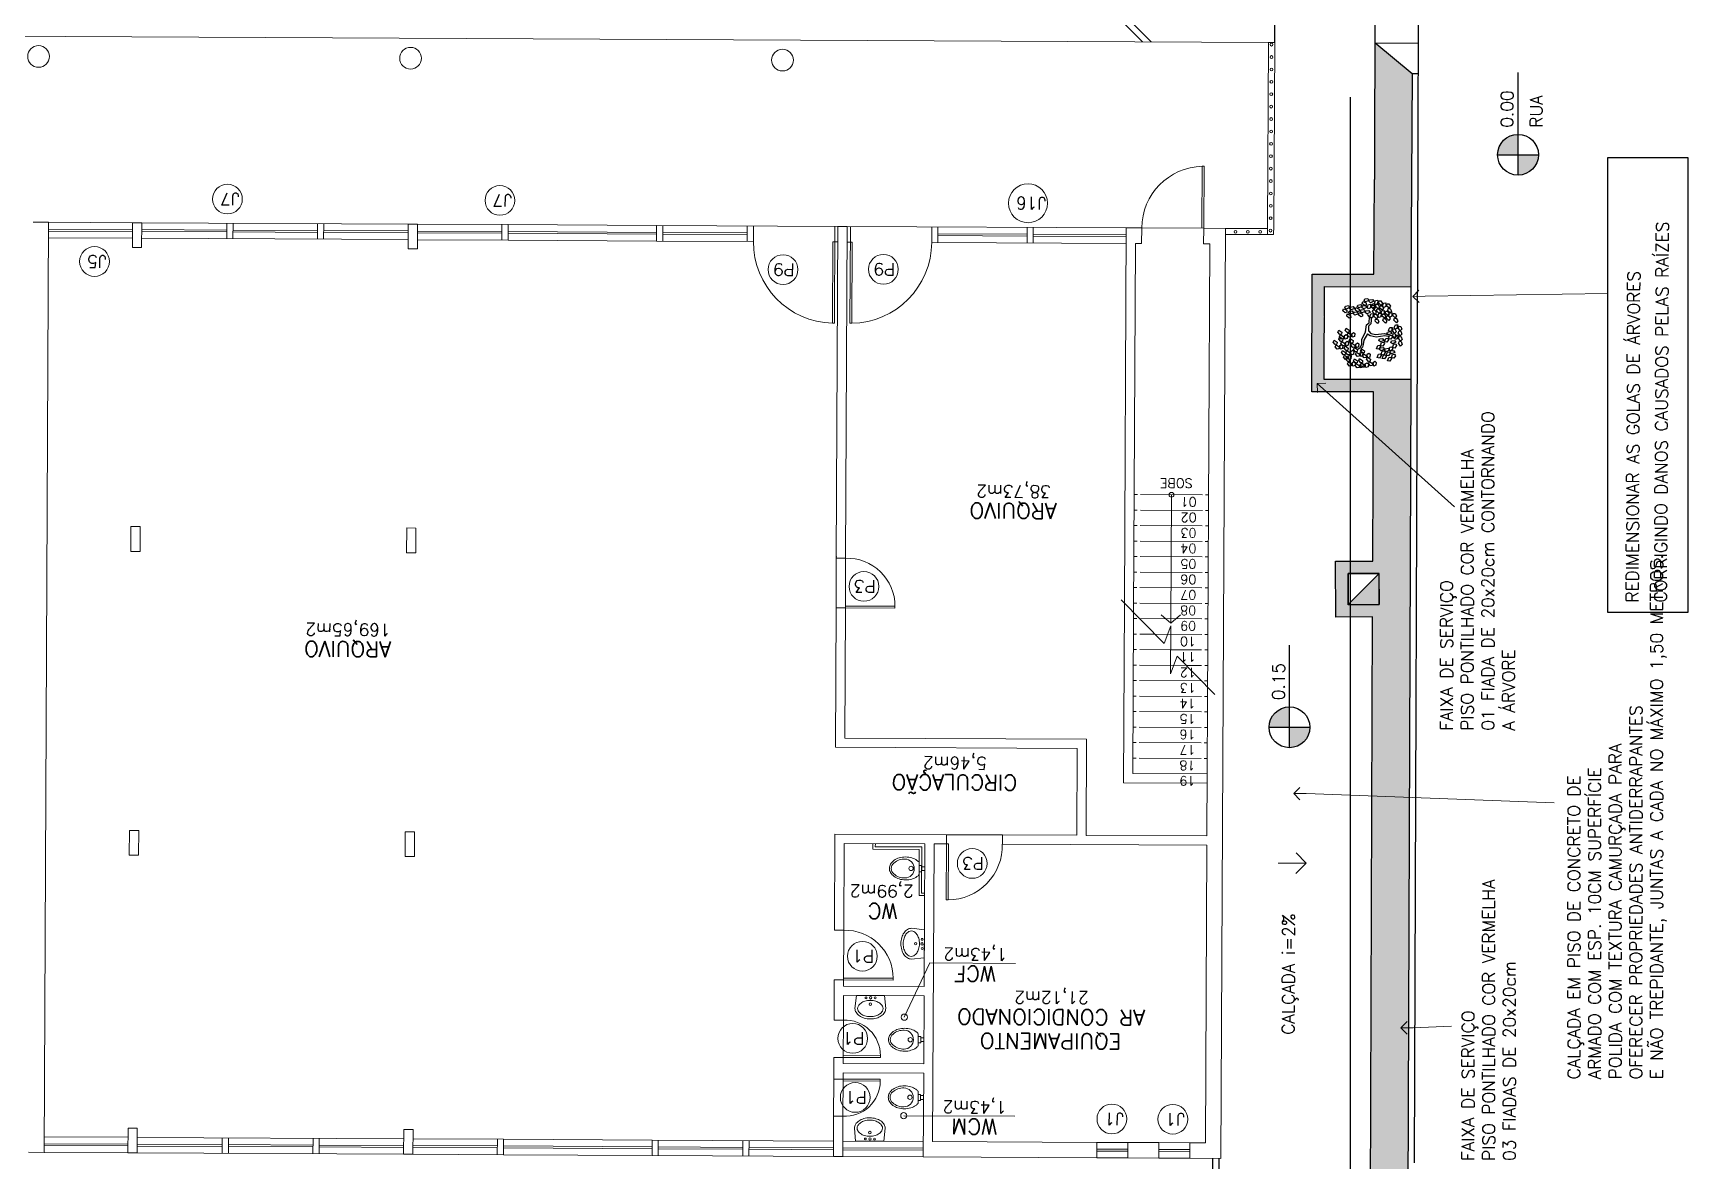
# Model space of a CAD drawing. Extents: x -1057 to 3416, y -340 to 4111.
# Drawn here: x 409.9 to 436.6, y -309.13 to -290.94 of the extents above; entities that cross this region are included whole.
import ezdxf
from ezdxf.enums import TextEntityAlignment as Align

# ---------------------------------------------------------------- set-up
doc = ezdxf.new("R2010")
doc.units = 0
doc.header["$LTSCALE"] = 50
for name, pattern in [('CONTINU', [0]), ('DASHDOT', [1, 0.5, -0.25, 0, -0.25]), ('DGN Style 1', [0.003115, 5.18318e-06, -0.00311]), ('HIDDEN', [9.525, 6.35, -3.175])]:
    doc.linetypes.add(name, pattern=pattern)
doc.layers.add('0.1', color=8, linetype='Continuous', lineweight=13)
doc.layers.add('Margem A3', color=8, linetype='DGN Style 1', lineweight=0)
for name, color, linetype in [('HAC', 1, 'Continuous'), ('medir projeto', 6, 'Continuous'), ('OK', 96, 'Continuous')]:
    doc.layers.add(name, color=color, linetype=linetype)
doc.styles.add('60x100', font='romans.shx', dxfattribs={"height": 0.2})
doc.styles.add('80X50', font='romans.shx')
doc.styles.get("Standard").update_dxf_attribs({"font": 'romans.shx'})
pattern_1 = [(90.064457, (-47.94884, -453.22149), (-0.0549925784, -6.1866e-05), [0.03175, -0.0635]), (210.064457, (-47.94884, -453.22149), (0.027549867, -0.047594037), [0.03175, -0.0635]), (150.064457, (-47.948873, -453.18974), (-0.0274427115, -0.047655903), [0.03175, -0.0635])]

# ---------------------------------------------------------------- blocks, each defined once
blk = doc.blocks.new('P80')
for points in [[(0, 0.86), (0, 0.83), (0.15, 0.83), (0.15, 0.86)], [(0, 0), (0, 0.03), (0.15, 0.03), (0.15, 0)]]:
    blk.add_lwpolyline(points)
blk.add_lwpolyline([(-0.8, 0.06), (0, 0.06), (0, 0.03), (-0.8, 0.03)], close=True)
at = {"color": 8}
blk.add_arc((-0.025, 0.056), 0.775, 88.1408, 179.6698, dxfattribs=at)
blk = doc.blocks.new('P60')
at = {"color": 252}
blk.add_lwpolyline([(-0.6, 0.06), (0, 0.06), (0, 0.03), (-0.6, 0.03)], close=True, dxfattribs=at)
at = {"color": 8}
blk.add_arc((-0.029, 0.06), 0.571, 87.1025, 180, dxfattribs=at)
blk = doc.blocks.new('Vaso')
for points in [[(0.03, -0.05), (0.03, 0), (-0.03, 0), (-0.03, -0.05)], [(0.05, -0.09), (0.05, -0.05), (-0.05, -0.05), (-0.05, -0.09)]]:
    blk.add_lwpolyline(points)
for points in [[(0.183, -0.31, -0.071776), (0.168, -0.413, -0.083144), (0.129, -0.494, -0.106699), (0.065, -0.552, -0.132564), (-0.002, -0.57, -0.132564), (-0.069, -0.552, -0.106699), (-0.133, -0.494, -0.083144), (-0.172, -0.413, -0.071776), (-0.187, -0.31, -0.071776), (-0.172, -0.207, -0.083144), (-0.133, -0.126, -0.060171), (-0.1, -0.09), (0.096, -0.09, -0.060171), (0.129, -0.126, -0.083144), (0.168, -0.207, -0.071776)], [(-0.088, -0.497, 0.2474), (0, -0.541, 0.2474), (0.088, -0.497, 0.197858), (0.152, -0.318, 0.418329), (0, -0.168, 0.418329), (-0.152, -0.318, 0.197858)]]:
    blk.add_lwpolyline(points, format="xyb", close=True)
blk.add_circle((-0.002, -0.22), 0.0352)
blk = doc.blocks.new('Cuba-emp')
blk.add_lwpolyline([(0.21, 0.248), (0, 0.227), (0, -0.227), (0.21, -0.248, 0.137816), (0.271, -0.231, 0.107041), (0.329, -0.176, 0.080751), (0.364, -0.099, 0.068643), (0.378, -0.001, 0.068643), (0.364, 0.098, 0.080751), (0.329, 0.174, 0.107041), (0.271, 0.23, 0.115752), (0.21, 0.248)], format="xyb")
blk.add_lwpolyline([(0.21, 0.205, -0.131827), (0.25, 0.194, -0.106633), (0.297, 0.151, -0.083482), (0.328, 0.087, -0.072232), (0.341, 0, -0.072232), (0.328, -0.087, -0.083482), (0.297, -0.151, -0.106633), (0.25, -0.194, -0.131827), (0.21, -0.205, -0.131827), (0.17, -0.194, -0.106633), (0.123, -0.151, -0.083482), (0.092, -0.087, -0.072232), (0.079, 0, -0.072232), (0.092, 0.087, -0.083482), (0.123, 0.151, -0.106633), (0.17, 0.194, -0.131827)], format="xyb", close=True)
for centre, radius in [((0.037, -0.002), 0.0193), ((0.037, -0.002), 0.0193), ((0.036, 0.071), 0.0155), ((0.14, -0.001), 0.0198), ((0.036, -0.076), 0.0155)]:
    blk.add_circle(centre, radius)
blk = doc.blocks.new('ÁREA')
for p in [(0.00005, 0.00376), (0, 0)]:
    blk.add_attdef('COMPARTIMENTO', text='', height=0.0025).set_placement(p, align=Align.CENTER)
at = {"color": 1}
for p in [(-0.00005, -0.00376), (-0.0001, -0.00752)]:
    blk.add_attdef('ÁREA', text='', height=0.002, dxfattribs=at).set_placement(p, align=Align.CENTER)
blk = doc.blocks.new('L', base_point=(1.368, 0.591))
at = {"color": 3, "lineweight": -2}
for p, q in [((1.275, 0.567), (1.306, 0.592)), ((1.288, 0.517), (1.275, 0.567)), ((1.281, 0.65), (1.312, 0.675)), ((1.294, 0.6), (1.281, 0.65)), ((1.322, 0.591), (1.294, 0.6)), ((1.306, 0.592), (1.336, 0.538)), ((1.312, 0.675), (1.342, 0.621)), ((1.342, 0.621), (1.322, 0.591)), ((1.317, 0.508), (1.288, 0.517)), ((1.336, 0.538), (1.317, 0.508)), ((1.337, 0.489), (1.356, 0.548)), ((1.376, 0.484), (1.337, 0.489)), ((1.356, 0.548), (1.391, 0.554)), ((1.404, 0.527), (1.376, 0.484)), ((1.391, 0.554), (1.404, 0.527))]:
    blk.add_line(p, q, dxfattribs=at)
blk = doc.blocks.new('Árvore-13')
at = {"color": 3}
for p, q in [((-0.795, 0.302), (-0.961, 0.415)), ((-0.795, 0.406), (-0.953, 0.499)), ((-0.357, 0.349), (-0.795, 0.406)), ((-0.366, 0.227), (-0.795, 0.302)), ((-0.129, 0.105), (-0.366, 0.227)), ((-0.068, 0.19), (-0.357, 0.349)), ((-0.068, -0.036), (-0.129, 0.105)), ((0.029, 0.068), (-0.068, 0.19)), ((0.029, 0.068), (0.318, 0.331)), ((0.116, -0.055), (0.283, 0.133)), ((0.283, 0.133), (0.423, 0.284)), ((0.318, 0.331), (0.405, 0.537)), ((0.405, 0.537), (0.484, 0.659)), ((0.423, 0.284), (0.502, 0.509)), ((0.484, 0.659), (0.572, 0.715)), ((0.502, 0.509), (0.633, 0.668)), ((0.572, 0.715), (0.607, 0.819)), ((0.633, 0.668), (0.782, 0.715)), ((-0.296, -0.392), (-0.418, -0.693)), ((-0.199, -0.449), (-0.313, -0.74)), ((-0.313, -0.74), (-0.243, -0.89)), ((-0.147, -0.299), (-0.296, -0.392)), ((-0.05, -0.383), (-0.199, -0.449)), ((-0.068, -0.036), (-0.147, -0.299)), ((0.116, -0.055), (-0.05, -0.383))]:
    blk.add_line(p, q, dxfattribs=at)
at = {"color": 3, "xscale": 3.048, "yscale": 3.048, "zscale": 3.048}
for p, rotation in [((-0.716, 1.448), 295.0165150851705), ((0.169, 1.448), 190.1248425347958), ((0.581, 1.401), 190.1248425347958), ((-1.303, 0.884), 347.8021081598379), ((-0.926, 0.959), 295.0165150851705), ((-0.488, 1.26), 295.0165150851705), ((-0.348, 0.687), 295.0165150851705), ((-0.252, 1.138), 295.0165150851705), ((0.353, 0.95), 190.1248425347958), ((0.677, 0.781), 190.1248425347958), ((0.852, 1.344), 190.1248425347958), ((1.124, 0.565), 190.1248425347958), ((1.211, 1.147), 190.1248425347958), ((1.317, 0.753), 190.1248425347958), ((-1.443, 0.368), 347.8021081598379), ((-1.128, 0.415), 347.8021081598379), ((-0.848, 0.462), 295.0165150851705), ((0.765, 0.274), 190.1248425347958), ((0.8, -0.299), 190.1248425347958), ((1.203, -0.317), 190.1248425347958), ((1.246, 0.039), 190.1248425347958), ((1.579, 0.114), 190.1248425347958), ((-0.103, -0.899), 66.16076666471405), ((0.502, -1.003), 66.16076666471405), ((-0.453, -1.397), 66.16076666471405), ((-0.015, -1.19), 66.16076666471405), ((0.616, -1.322), 66.16076666471405)]:
    blk.add_blockref('L', p, dxfattribs=dict(at, rotation=rotation))
for p in [(-1.391, -0.308), (-1.233, -0.881), (-1.049, -0.533), (-0.848, -0.449), (-0.672, -1.021), (-0.453, -1.04), (-0.445, -0.543), (-0.874, -1.134)]:
    blk.add_blockref('L', p, dxfattribs=at)
blk = doc.blocks.new('_Open90')
at = {"color": 0, "linetype": 'ByBlock', "lineweight": -2}
for p, q in [((0, 0), (-1, 0)), ((-0.5, 0.5), (0, 0)), ((0, 0), (-0.5, -0.5))]:
    blk.add_line(p, q, dxfattribs=at)

msp = doc.modelspace()

# ---------------------------------------------------------------- hatches: boundary and pattern name
at = {"layer": 'HAC'}
h = msp.add_hatch(dxfattribs=at)
h.set_pattern_fill('HEX', color=256, scale=0.01, angle=90.0645, style=0)
h.set_pattern_definition(pattern_1)
h.paths.add_polyline_path([(432.148, -291.593), (431.544, -291.095), (431.529, -294.826), (430.533, -294.824), (430.528, -296.723), (431.523, -296.725), (431.513, -299.452), (430.912, -299.455), (430.916, -300.357), (431.51, -300.354), (431.498, -303.242), (432.099, -303.265), (432.124, -296.529), (432.124, -296.526), (430.729, -296.523), (430.731, -295.566), (430.71, -295.504), (430.731, -295.496), (430.732, -295.024), (432.128, -295.028)])
h.paths.add_polyline_path([(431.613, -299.654), (431.613, -300.154), (431.11, -300.156), (431.111, -300.156), (431.113, -299.654), (431.615, -299.652)], flags=16)
h = msp.add_hatch(dxfattribs=at)
h.set_pattern_fill('HEX', color=256, scale=0.01, angle=90.0645, style=0)
h.set_pattern_definition(pattern_1)
edge = h.paths.add_edge_path()
edge.add_line((432.064, -312.87), (432.068, -311.732))
edge.add_line((432.068, -311.732), (432.07, -311.372))
edge.add_line((432.07, -311.372), (431.746, -311.375))
edge.add_line((431.746, -311.375), (431.745, -311.396))
edge.add_line((431.745, -311.396), (431.73, -311.443))
edge.add_line((431.73, -311.443), (431.704, -311.485))
edge.add_line((431.704, -311.485), (431.666, -311.517))
edge.add_line((431.666, -311.517), (431.623, -311.539))
edge.add_line((431.623, -311.539), (431.575, -311.549))
edge.add_line((431.575, -311.549), (431.527, -311.547))
edge.add_line((431.527, -311.547), (431.48, -311.532))
edge.add_line((431.48, -311.532), (431.438, -311.506))
edge.add_line((431.438, -311.506), (431.406, -311.468))
edge.add_line((431.406, -311.468), (431.383, -311.424))
edge.add_line((431.383, -311.424), (431.374, -311.377))
edge.add_line((431.374, -311.377), (431.376, -311.328))
edge.add_line((431.376, -311.328), (431.391, -311.282))
edge.add_line((431.391, -311.282), (431.417, -311.24))
edge.add_line((431.417, -311.24), (431.455, -311.207))
edge.add_line((431.455, -311.207), (431.499, -311.185))
edge.add_line((431.499, -311.185), (431.546, -311.176))
edge.add_line((431.546, -311.176), (431.594, -311.178))
edge.add_line((431.594, -311.178), (431.641, -311.193))
edge.add_line((431.641, -311.193), (431.683, -311.219))
edge.add_line((431.683, -311.219), (431.716, -311.257))
edge.add_line((431.716, -311.257), (431.738, -311.3))
edge.add_line((431.738, -311.3), (431.742, -311.32))
edge.add_line((431.742, -311.32), (432.07, -311.327))
edge.add_line((432.07, -311.327), (432.074, -310.129))
edge.add_line((432.074, -310.129), (432.099, -303.265))
edge.add_line((432.099, -303.265), (431.498, -303.242))
edge.add_line((431.498, -303.242), (431.474, -310.213))
edge.add_line((431.474, -310.213), (431.074, -310.215))
edge.add_line((431.074, -310.215), (431.068, -311.748))
edge.add_line((431.068, -311.748), (431.468, -311.748))
edge.add_line((431.468, -311.748), (431.464, -312.809))
edge.add_arc((427.363, -311.965), 4.188, 321.4056, 348.3602, ccw=False)
edge.add_arc((427.363, -311.965), 4.188, 310.0055, 321.4056, ccw=False)
edge.add_line((430.055, -315.172), (430.4, -315.666))
edge.add_arc((427.363, -311.965), 4.788, 309.3737, 321.4056)
edge.add_arc((427.363, -311.965), 4.788, 321.4056, 349.1025)
h.paths.add_polyline_path([(431.272, -310.895), (431.272, -310.895), (431.27, -310.414), (431.27, -310.409), (432.002, -310.406), (432.002, -310.774), (432.003, -310.894), (432.002, -310.894)], flags=16)
edge = h.paths.add_edge_path(flags=16)
edge.add_arc((431.695, -310.195), 0.0173, 0, 360)
at = {"layer": 'Margem A3', "linetype": 'CONTINU', "lineweight": -2}
h = msp.add_hatch(color=7, dxfattribs=at)
h.dxf.hatch_style = 1
h.paths.add_polyline_path([(431.113, -300.154), (431.611, -300.154), (431.613, -299.67), (431.613, -299.654)])
at = {"layer": 'medir projeto', "linetype": 'CONTINU', "lineweight": -2}
h = msp.add_hatch(color=7, dxfattribs=at)
h.dxf.hatch_style = 1
h.paths.add_polyline_path([(433.855, -292.571, 0.414214), (433.526, -292.899), (433.855, -292.899)])
h.paths.add_polyline_path([(433.855, -292.899), (433.855, -293.228, 0.414214), (434.184, -292.899)])
h = msp.add_hatch(color=7, dxfattribs=at)
h.dxf.hatch_style = 1
h.paths.add_polyline_path([(430.168, -301.804, 0.414214), (429.84, -302.133), (430.168, -302.133)])
h.paths.add_polyline_path([(430.168, -302.133), (430.168, -302.461, 0.414214), (430.497, -302.133)])

# ---------------------------------------------------------------- linework, layer by layer
at = {"layer": '0.1', "color": 8, "linetype": 'CONTINU', "lineweight": -2}
for p, q in [((429.93, -291.087), (429.947, -287.887)), ((428.929, -309.082), (428.918, -311.21)), ((429.029, -309.083), (429.018, -311.251))]:
    msp.add_line(p, q, dxfattribs=at)
at = {"layer": '0.1', "color": 8}
for p, q in [((427.94, -291.077), (425.494, -288.607)), ((427.798, -291.076), (425.494, -288.749)), ((429.83, -291.086), (400.443, -290.941)), ((429.814, -294.048), (429.83, -291.086)), ((429.93, -291.087), (429.83, -291.086)), ((429.914, -294.049), (429.93, -291.087)), ((411.505, -294.136), (410.152, -294.129)), ((410.153, -293.989), (411.506, -293.996)), ((410.153, -294.099), (411.505, -294.106)), ((411.655, -294.107), (413.027, -294.114)), ((413.027, -294.144), (411.655, -294.137)), ((411.656, -293.997), (415.953, -294.018)), ((413.027, -294.254), (413.028, -294.004)), ((413.127, -294.254), (413.128, -294.004)), ((413.127, -294.114), (414.49, -294.121)), ((414.49, -294.151), (413.127, -294.144)), ((414.489, -294.261), (414.49, -294.011)), ((414.589, -294.261), (414.59, -294.011)), ((414.59, -294.121), (415.952, -294.128)), ((416.102, -294.129), (417.465, -294.135)), ((416.103, -294.019), (417.565, -294.026)), ((417.464, -294.275), (417.465, -294.025)), ((417.564, -294.276), (417.565, -294.026)), ((417.565, -294.026), (419.961, -294.042)), ((417.565, -294.136), (419.96, -294.152)), ((419.96, -294.292), (419.961, -294.042)), ((419.961, -294.042), (422.886, -294.056)), ((420.06, -294.292), (420.061, -294.042)), ((421.422, -294.299), (421.423, -294.049)), ((421.522, -294.299), (421.523, -294.049)), ((427.536, -294.079), (423.036, -294.057)), ((424.397, -294.313), (424.398, -294.063)), ((424.497, -294.314), (424.498, -294.064)), ((425.935, -294.321), (425.936, -294.071)), ((426.034, -294.322), (426.036, -294.072)), ((428.786, -294.085), (427.786, -294.08)), ((429.813, -294.186), (429.814, -294.048)), ((429.913, -294.186), (429.914, -294.049)), ((411.504, -294.246), (410.152, -294.239)), ((415.952, -294.268), (411.654, -294.247)), ((415.952, -294.158), (414.59, -294.151)), ((417.465, -294.165), (416.102, -294.159)), ((417.564, -294.276), (416.102, -294.269)), ((419.96, -294.292), (417.564, -294.276)), ((419.96, -294.182), (417.565, -294.166)), ((419.96, -294.292), (421.522, -294.299)), ((420.06, -294.152), (421.423, -294.159)), ((421.423, -294.189), (420.06, -294.182)), ((423.115, -294.307), (423.035, -294.307)), ((424.397, -294.313), (427.534, -294.329)), ((424.498, -294.174), (425.935, -294.181)), ((425.935, -294.211), (424.498, -294.204)), ((426.035, -294.182), (427.535, -294.189)), ((427.535, -294.219), (426.035, -294.212)), ((427.665, -298.38), (427.715, -298.38)), ((427.765, -298.38), (428.764, -298.385)), ((428.265, -298.383), (428.254, -300.455)), ((428.814, -298.385), (428.864, -298.386)), ((427.663, -298.63), (427.713, -298.63)), ((427.763, -298.63), (428.763, -298.635)), ((428.813, -298.635), (428.863, -298.636)), ((427.662, -298.88), (427.712, -298.88)), ((427.762, -298.88), (428.762, -298.885)), ((428.812, -298.885), (428.862, -298.886)), ((427.661, -299.13), (427.711, -299.13)), ((427.761, -299.13), (428.761, -299.135)), ((428.811, -299.135), (428.861, -299.135)), ((422.859, -299.406), (422.855, -300.206)), ((427.66, -299.38), (427.71, -299.38)), ((427.76, -299.38), (428.76, -299.385)), ((428.81, -299.385), (428.86, -299.385)), ((427.658, -299.63), (427.708, -299.63)), ((427.758, -299.63), (428.758, -299.635)), ((428.808, -299.635), (428.858, -299.635)), ((427.657, -299.88), (427.707, -299.88)), ((427.757, -299.88), (428.757, -299.885)), ((428.807, -299.885), (428.857, -299.885)), ((427.656, -300.13), (427.706, -300.13)), ((427.756, -300.13), (428.756, -300.135)), ((428.806, -300.135), (428.856, -300.135)), ((427.655, -300.38), (427.705, -300.38)), ((427.755, -300.38), (428.755, -300.385)), ((428.254, -300.455), (428.098, -300.319)), ((428.254, -300.455), (428.412, -300.321)), ((428.805, -300.385), (428.855, -300.385)), ((427.653, -300.63), (427.703, -300.63)), ((428.753, -300.635), (428.003, -300.631)), ((428.803, -300.635), (428.853, -300.635)), ((427.652, -300.88), (427.702, -300.88)), ((428.252, -300.883), (428.752, -300.885)), ((428.802, -300.885), (428.852, -300.885)), ((427.651, -301.13), (427.701, -301.13)), ((428.501, -301.134), (428.751, -301.135)), ((428.801, -301.135), (428.851, -301.135)), ((427.65, -301.38), (427.7, -301.38)), ((428.8, -301.385), (428.85, -301.385)), ((427.647, -301.88), (427.697, -301.88)), ((427.648, -301.63), (427.698, -301.63)), ((428.797, -301.885), (428.847, -301.885)), ((428.798, -301.635), (428.848, -301.635)), ((427.646, -302.13), (427.696, -302.13)), ((428.796, -302.135), (428.846, -302.135)), ((427.645, -302.38), (427.695, -302.38)), ((428.795, -302.385), (428.845, -302.385)), ((427.644, -302.63), (427.694, -302.63)), ((428.794, -302.635), (428.844, -302.635)), ((423.448, -304.099), (423.449, -304.009)), ((423.488, -304.059), (423.489, -304.009)), ((425.537, -303.869), (424.637, -303.865)), ((424.196, -304.103), (423.448, -304.099)), ((424.236, -304.063), (423.488, -304.059)), ((424.193, -304.847), (424.196, -304.103)), ((424.233, -304.807), (424.236, -304.063)), ((424.233, -304.807), (424.283, -304.807)), ((424.193, -304.847), (424.283, -304.847)), ((422.98, -305.407), (422.976, -306.207)), ((422.973, -306.857), (422.97, -307.457)), ((422.968, -307.807), (422.965, -308.407)), ((410.08, -308.739), (411.433, -308.746)), ((411.583, -308.747), (415.88, -308.768)), ((412.954, -309.003), (412.955, -308.753)), ((413.054, -309.004), (413.055, -308.754)), ((414.417, -309.011), (414.418, -308.761)), ((414.517, -309.011), (414.518, -308.761)), ((416.03, -308.768), (417.493, -308.776)), ((417.391, -309.025), (417.393, -308.775)), ((417.491, -309.026), (417.493, -308.776)), ((417.493, -308.776), (419.888, -308.791)), ((419.887, -309.041), (419.888, -308.791)), ((419.888, -308.791), (422.813, -308.806)), ((419.987, -309.042), (419.988, -308.792)), ((421.349, -309.049), (421.351, -308.799)), ((421.449, -309.049), (421.451, -308.799)), ((422.963, -308.807), (424.263, -308.813)), ((411.432, -308.996), (410.079, -308.989)), ((410.08, -308.849), (411.432, -308.856)), ((411.432, -308.886), (410.08, -308.879)), ((411.582, -308.857), (412.955, -308.863)), ((412.955, -308.893), (411.582, -308.887)), ((415.879, -309.018), (411.582, -308.997)), ((413.055, -308.864), (414.417, -308.871)), ((414.417, -308.901), (413.055, -308.894)), ((414.517, -308.871), (415.88, -308.878)), ((415.88, -308.908), (414.517, -308.901)), ((417.491, -309.026), (416.029, -309.018)), ((416.03, -308.878), (417.392, -308.885)), ((417.392, -308.915), (416.03, -308.908)), ((419.887, -309.041), (417.491, -309.026)), ((417.492, -308.886), (419.888, -308.901)), ((419.887, -308.931), (417.492, -308.916)), ((419.887, -309.041), (422.812, -309.056)), ((421.35, -308.939), (419.987, -308.932)), ((419.988, -308.902), (421.35, -308.909)), ((421.45, -308.909), (422.812, -308.916)), ((422.812, -308.946), (421.45, -308.939)), ((422.962, -308.917), (424.262, -308.923)), ((424.262, -308.953), (422.962, -308.947)), ((424.262, -309.063), (422.962, -309.057)), ((427.062, -308.937), (427.562, -308.939)), ((427.562, -308.969), (427.062, -308.967)), ((427.562, -309.079), (427.062, -309.077)), ((427.063, -308.827), (427.563, -308.829)), ((428.062, -308.942), (428.562, -308.944)), ((428.562, -308.974), (428.062, -308.972)), ((428.562, -309.084), (428.062, -309.082)), ((428.063, -308.832), (428.563, -308.834))]:
    msp.add_line(p, q, dxfattribs=at)
at = {"layer": '0.1', "color": 1, "linetype": 'CONTINU', "lineweight": -2}
msp.add_line((431.147, -291.969), (431.147, -322.146), dxfattribs=at)
at = {"layer": '0.1', "color": 7}
for p, q in [((410.153, -293.989), (409.903, -293.988)), ((410.079, -308.989), (410.153, -293.989)), ((422.859, -299.406), (422.886, -294.056)), ((423.036, -294.057), (422.886, -294.056)), ((423.009, -299.407), (423.036, -294.057)), ((427.506, -300.129), (427.536, -294.079)), ((427.786, -294.08), (427.536, -294.079)), ((427.784, -294.33), (427.786, -294.08)), ((428.784, -294.335), (428.786, -294.085)), ((429.136, -294.087), (428.786, -294.085)), ((429.062, -309.087), (429.136, -294.087)), ((427.655, -300.28), (427.684, -294.33)), ((427.784, -294.33), (427.684, -294.33)), ((428.884, -294.336), (428.784, -294.335)), ((428.837, -303.885), (428.884, -294.336)), ((422.859, -299.406), (423.009, -299.407)), ((422.844, -302.456), (422.855, -300.206)), ((423.005, -300.207), (422.855, -300.206)), ((422.995, -302.307), (423.005, -300.207)), ((422.995, -302.307), (426.895, -302.326)), ((426.895, -302.326), (426.887, -303.876)), ((422.844, -302.456), (426.744, -302.475)), ((426.744, -302.475), (426.737, -303.875)), ((422.83, -305.406), (422.837, -303.856)), ((422.837, -303.856), (424.637, -303.865)), ((422.98, -305.407), (422.987, -304.007)), ((422.987, -304.007), (424.287, -304.013)), ((424.275, -306.313), (424.287, -304.013)), ((424.413, -308.814), (424.437, -304.014)), ((424.437, -304.014), (424.637, -304.015)), ((424.637, -304.015), (424.637, -303.865)), ((425.537, -303.869), (425.537, -304.019)), ((425.537, -303.869), (426.737, -303.875)), ((425.537, -304.019), (428.837, -304.035)), ((426.887, -303.876), (428.837, -303.885)), ((428.813, -308.835), (428.837, -304.035)), ((430.438, -304.325), (430.274, -304.156)), ((429.987, -304.323), (430.438, -304.325)), ((430.438, -304.325), (430.272, -304.492)), ((422.83, -305.406), (422.98, -305.407)), ((422.823, -306.856), (422.826, -306.206)), ((422.976, -306.207), (422.826, -306.206)), ((422.975, -306.307), (422.976, -306.207)), ((422.975, -306.307), (424.275, -306.313)), ((422.973, -306.857), (422.975, -306.457)), ((422.975, -306.457), (424.275, -306.463)), ((424.269, -307.563), (424.275, -306.463)), ((422.823, -306.856), (422.973, -306.857)), ((422.818, -307.806), (422.82, -307.456)), ((422.97, -307.457), (422.82, -307.456)), ((422.969, -307.557), (422.97, -307.457)), ((422.968, -307.707), (424.268, -307.713)), ((422.968, -307.807), (422.968, -307.707)), ((422.969, -307.557), (424.269, -307.563)), ((424.262, -309.063), (424.268, -307.713)), ((422.968, -307.807), (422.818, -307.806)), ((422.812, -309.056), (422.815, -308.406)), ((422.815, -308.406), (422.965, -308.407)), ((422.962, -309.057), (422.965, -308.407)), ((424.413, -308.814), (427.063, -308.827)), ((409.829, -308.988), (410.079, -308.989)), ((422.812, -309.056), (422.962, -309.057)), ((424.262, -309.063), (427.062, -309.077)), ((427.063, -308.827), (427.062, -309.077)), ((427.562, -309.079), (427.563, -308.829)), ((427.562, -309.079), (428.062, -309.082)), ((427.563, -308.829), (428.063, -308.832)), ((428.063, -308.832), (428.062, -309.082)), ((428.562, -309.084), (428.563, -308.834)), ((428.562, -309.084), (429.062, -309.087)), ((428.563, -308.834), (428.813, -308.835))]:
    msp.add_line(p, q, dxfattribs=at)
at = {"layer": '0.1', "color": 8, "linetype": 'CONTINU'}
for p, q in [((429.136, -294.087), (429.814, -294.086)), ((429.135, -294.187), (429.913, -294.186)), ((424.367, -305.933), (423.955, -306.808)), ((425.751, -305.94), (424.367, -305.933)), ((425.739, -308.406), (423.947, -308.397))]:
    msp.add_line(p, q, dxfattribs=at)
at = {"layer": '0.1', "color": 8, "linetype": 'HIDDEN', "ltscale": 0.02}
for p, q in [((423.006, -300.177), (423.009, -299.407)), ((422.818, -307.806), (422.815, -308.406))]:
    msp.add_line(p, q, dxfattribs=at)
at = {"layer": '0.1', "color": 8, "linetype": 'DASHDOT', "ltscale": 0.2}
for p, q in [((427.492, -303.029), (427.506, -300.129)), ((427.642, -302.88), (427.655, -300.28)), ((427.753, -300.63), (428.003, -300.631)), ((428.252, -300.883), (427.752, -300.88)), ((427.751, -301.13), (428.501, -301.134)), ((427.75, -301.38), (428.75, -301.385)), ((427.747, -301.88), (428.747, -301.885)), ((427.748, -301.63), (428.748, -301.635)), ((427.746, -302.13), (428.746, -302.135)), ((427.745, -302.38), (428.745, -302.385)), ((427.744, -302.63), (428.744, -302.635)), ((427.642, -302.88), (428.842, -302.885)), ((427.492, -303.029), (428.842, -303.035))]:
    msp.add_line(p, q, dxfattribs=at)
at = {"layer": '0.1', "color": 8}
for points in [[(428.756, -294.085), (428.761, -293.085), (428.791, -293.085), (428.786, -294.085)], [(422.885, -294.306), (422.805, -294.306), (422.798, -295.616), (422.828, -295.616), (422.836, -294.056)], [(423.115, -294.307), (423.108, -295.617), (423.078, -295.617), (423.086, -294.057)], [(428.965, -301.602), (428.355, -300.986), (428.25, -301.269), (428.254, -300.496), (428.149, -300.779), (427.456, -300.079)]]:
    msp.add_lwpolyline(points, dxfattribs=at)
at = {"layer": '0.1', "color": 7}
for points in [[(411.654, -294.397), (411.504, -294.396), (411.506, -293.996), (411.656, -293.997)], [(416.101, -294.419), (415.951, -294.418), (415.953, -294.018), (416.103, -294.019)], [(411.629, -299.297), (411.479, -299.296), (411.481, -298.896), (411.631, -298.897)], [(416.077, -299.319), (415.927, -299.318), (415.929, -298.918), (416.079, -298.919)], [(411.605, -304.197), (411.455, -304.196), (411.457, -303.796), (411.607, -303.797)], [(416.053, -304.219), (415.903, -304.218), (415.905, -303.818), (416.055, -303.819)], [(411.582, -308.997), (411.432, -308.996), (411.434, -308.596), (411.584, -308.597)], [(416.029, -309.018), (415.879, -309.018), (415.881, -308.618), (416.031, -308.619)]]:
    msp.add_lwpolyline(points, close=True, dxfattribs=at)
for points in [[(432.358, -295.181), (435.302, -295.139)], [(430.764, -296.724), (432.83, -298.579)], [(430.436, -303.203), (434.44, -303.351)], [(432.165, -306.98), (432.782, -306.955)]]:
    msp.add_lwpolyline(points, dxfattribs=at)
at = {"layer": '0.1', "color": 8}
msp.add_lwpolyline([(424.662, -304.915), (424.667, -304.015), (424.637, -304.015), (424.632, -304.915)], close=True, dxfattribs=at)
at = {"layer": '0.1', "color": 7}
for centre in [(409.991, -291.314), (415.991, -291.343), (421.991, -291.373)]:
    msp.add_circle(centre, 0.175, dxfattribs=at)
at = {"layer": '0.1', "color": 8}
for centre, radius in [((429.88, -291.123), 0.0225), ((429.879, -291.323), 0.0225), ((429.876, -291.723), 0.0225), ((429.877, -291.523), 0.0225), ((429.875, -291.923), 0.0225), ((429.874, -292.123), 0.0225), ((429.872, -292.523), 0.0225), ((429.873, -292.323), 0.0225), ((429.871, -292.723), 0.0225), ((429.87, -292.923), 0.0225), ((429.868, -293.323), 0.0225), ((429.869, -293.123), 0.0225), ((413.038, -293.614), 0.24), ((417.433, -293.635), 0.24), ((425.951, -293.681), 0.314), ((429.867, -293.523), 0.0225), ((429.866, -293.723), 0.0225), ((429.297, -294.141), 0.0225), ((429.497, -294.142), 0.0225), ((429.697, -294.143), 0.0225), ((429.864, -294.123), 0.0225), ((429.865, -293.923), 0.0225), ((410.894, -294.621), 0.24), ((421.999, -294.752), 0.24), ((423.618, -294.747), 0.24), ((428.265, -298.383), 0.0387), ((423.305, -299.861), 0.24), ((425.051, -304.329), 0.24), ((423.279, -305.826), 0.24), ((423.124, -307.15), 0.24), ((423.164, -308.103), 0.24), ((427.304, -308.45), 0.24), ((428.287, -308.455), 0.24)]:
    msp.add_circle(centre, radius, dxfattribs=at)
at = {"layer": '0.1', "color": 8, "linetype": 'CONTINU'}
for centre in [(423.955, -306.808), (423.947, -308.397)]:
    msp.add_circle(centre, 0.0498, dxfattribs=at)
at = {"layer": '0.1', "color": 8}
for centre, radius, start, end in [((428.786, -294.085), 1, 91.4366, 179.7175), ((422.831, -294.307), 1.309, 179.6448, 268.5746), ((423.088, -294.309), 1.309, 270.8603, 359.7901), ((424.662, -304.04), 0.875, 270.0098, 1.5767)]:
    msp.add_arc(centre, radius, start, end, dxfattribs=at)
at = {"layer": 'Margem A3', "color": 7, "linetype": 'CONTINU', "lineweight": -2}
for p, q in [((432.256, -286.094), (432.241, -292.903)), ((431.544, -291.095), (432.245, -291.098)), ((432.15, -291.593), (431.547, -291.095)), ((432.15, -291.593), (432.128, -295.028)), ((432.244, -291.593), (432.15, -291.593)), ((432.241, -292.903), (432.178, -309.158)), ((432.124, -296.527), (432.064, -312.87)), ((431.113, -299.654), (431.111, -300.154)), ((431.613, -299.654), (431.113, -300.154))]:
    msp.add_line(p, q, dxfattribs=at)
for points in [[(431.523, -296.725), (430.528, -296.723), (430.533, -294.824), (431.529, -294.826), (431.539, -293.3)], [(430.729, -296.523), (430.732, -295.024), (432.128, -295.028), (432.124, -296.526), (430.729, -296.523)]]:
    msp.add_lwpolyline(points, dxfattribs=at)
msp.add_lwpolyline([(431.613, -300.154), (431.613, -299.654), (431.113, -299.654), (431.113, -300.154)], close=True, dxfattribs=at)
at = {"layer": 'medir projeto', "color": 7, "linetype": 'CONTINU', "lineweight": -2}
for p, q in [((431.556, -286.09), (431.539, -293.3)), ((433.855, -292.571), (433.855, -291.574)), ((433.855, -293.228), (433.855, -292.571)), ((433.526, -292.899), (434.184, -292.899)), ((431.524, -296.525), (431.524, -296.524)), ((431.513, -299.452), (431.523, -296.725)), ((431.474, -310.213), (431.51, -300.354)), ((430.168, -301.804), (430.168, -300.807)), ((430.168, -302.461), (430.168, -301.804)), ((429.84, -302.133), (430.497, -302.133))]:
    msp.add_line(p, q, dxfattribs=at)
for points in [[(435.302, -300.283), (435.302, -292.941), (436.595, -292.941), (436.595, -300.283)], [(431.113, -299.654), (431.61, -299.652), (431.613, -300.154), (431.115, -300.156)]]:
    msp.add_lwpolyline(points, close=True, dxfattribs=at)
msp.add_lwpolyline([(431.51, -300.354), (430.916, -300.357), (430.912, -299.455), (431.513, -299.452)], dxfattribs=at)
for centre in [(433.855, -292.899), (430.168, -302.133)]:
    msp.add_circle(centre, 0.329, dxfattribs=at)

# ---------------------------------------------------------------- block references
at = {"layer": '0.1', "color": 7, "xscale": 0.2, "yscale": 0.2, "zscale": 0.2}
for p, rotation in [((432.158, -295.185), 181.1897196354689), ((430.615, -296.59), 138.0764088851802), ((430.236, -303.203), 180.0407303917823), ((431.965, -306.98), 179.9370172243317)]:
    msp.add_blockref('_Open90', p, dxfattribs=dict(at, rotation=rotation))
at = {"layer": '0.1', "color": 8}
ref = msp.add_blockref('ÁREA', (425.712, -298.517), dxfattribs=dict(at, xscale=133.3333333333334, yscale=133.3333333333334, zscale=133.3333333333334, rotation=179.7174815060635))
ref.add_attrib('COMPARTIMENTO', 'ARQUIVO', dxfattribs={"layer": '0', "color": 3, "height": 0.25, "rotation": 179.7175}).set_placement((425.712, -298.517), align=Align.CENTER)
ref.add_attrib('ÁREA', '38,73m2', dxfattribs={"layer": '0', "color": 1, "height": 0.2, "rotation": 179.7175}).set_placement((425.72, -298.229), align=Align.CENTER)
at = {"layer": '0.1', "color": 8, "xscale": -1}
for name, p, rotation in [('P80', (423.005, -300.237), 359.7174815060636), ('P80', (422.976, -306.237), 359.7174815060636), ('Cuba-emp', (424.279, -305.624), 359.7174815060636), ('Cuba-emp', (423.409, -306.459), 89.7174815060634), ('P60', (422.97, -307.487), 359.7174815060636), ('Vaso', (424.271, -307.172), 269.7174815060636)]:
    msp.add_blockref(name, p, dxfattribs=dict(at, rotation=rotation))
at = {"layer": '0.1', "color": 8}
ref = msp.add_blockref('ÁREA', (414.976, -300.747), dxfattribs=dict(at, xscale=133.3333333333334, yscale=133.3333333333334, zscale=133.3333333333334, rotation=179.7174815060635))
ref.add_attrib('COMPARTIMENTO', 'ARQUIVO', dxfattribs={"layer": '0', "color": 3, "height": 0.25, "rotation": 179.7175}).set_placement((414.976, -300.747), align=Align.CENTER)
ref.add_attrib('ÁREA', '169,65m2', dxfattribs={"layer": '0', "color": 1, "height": 0.2, "rotation": 179.7175}).set_placement((414.984, -300.459), align=Align.CENTER)
ref = msp.add_blockref('ÁREA', (424.765, -302.897), dxfattribs=dict(at, xscale=133.3333333333334, yscale=133.3333333333334, zscale=133.3333333333334, rotation=179.7174815060635))
ref.add_attrib('COMPARTIMENTO', 'CIRCULAÇÃO', dxfattribs={"layer": '0', "color": 3, "height": 0.25, "rotation": 179.7175}).set_placement((424.765, -302.897), align=Align.CENTER)
ref.add_attrib('ÁREA', '5,46m2', dxfattribs={"layer": '0', "color": 1, "height": 0.2, "rotation": 179.7175}).set_placement((424.773, -302.609), align=Align.CENTER)
for name, p, rotation in [('Vaso', (424.285, -304.413), 269.7174815060636), ('P60', (422.968, -307.777), 179.7174815060635), ('Vaso', (424.267, -308.104), 269.7174815060636), ('Cuba-emp', (423.398, -308.809), 89.71748150606336)]:
    msp.add_blockref(name, p, dxfattribs=dict(at, rotation=rotation))
ref = msp.add_blockref('ÁREA', (423.586, -304.965), dxfattribs=dict(at, xscale=133.3333333333334, yscale=133.3333333333334, zscale=133.3333333333334, rotation=179.7174815060635))
ref.add_attrib('ÁREA', '2,99m2', dxfattribs={"layer": '0', "color": 1, "height": 0.2, "rotation": 179.7175}).set_placement((423.594, -304.677), align=Align.CENTER)
ref.add_attrib('COMPARTIMENTO', 'WC', dxfattribs={"layer": '0', "color": 3, "height": 0.25, "rotation": 179.7175}).set_placement((423.604, -304.972), align=Align.CENTER)
ref = msp.add_blockref('ÁREA', (425.096, -305.983), dxfattribs=dict(at, xscale=133.3333333333334, yscale=133.3333333333334, zscale=133.3333333333334, rotation=179.7174815060635))
ref.add_attrib('COMPARTIMENTO', 'WCF', dxfattribs={"layer": '0', "color": 3, "height": 0.25, "rotation": 179.7175}).set_placement((425.096, -305.983), align=Align.CENTER)
ref.add_attrib('ÁREA', '1,43m2', dxfattribs={"layer": '0', "color": 1, "height": 0.2, "rotation": 179.7175}).set_placement((425.104, -305.695), align=Align.CENTER)
ref = msp.add_blockref('ÁREA', (426.323, -306.682), dxfattribs=dict(at, xscale=133.3333333333334, yscale=133.3333333333334, zscale=133.3333333333334, rotation=179.7174815060635))
ref.add_attrib('COMPARTIMENTO', 'AR CONDICIONADO', dxfattribs={"layer": '0', "color": 3, "height": 0.25, "rotation": 179.7175}).set_placement((426.323, -306.682), align=Align.CENTER)
ref.add_attrib('ÁREA', '21,12m2', dxfattribs={"layer": '0', "color": 1, "height": 0.2, "rotation": 179.7175}).set_placement((426.332, -306.394), align=Align.CENTER)
ref.add_attrib('COMPARTIMENTO', 'EQUIPAMENTO', dxfattribs={"layer": '0', "color": 3, "height": 0.25, "rotation": 179.7175}).set_placement((426.315, -307.07), align=Align.CENTER)
ref = msp.add_blockref('ÁREA', (425.084, -308.449), dxfattribs=dict(at, xscale=133.3333333333334, yscale=133.3333333333334, zscale=133.3333333333334, rotation=179.7174815060635))
ref.add_attrib('COMPARTIMENTO', 'WCM', dxfattribs={"layer": '0', "color": 3, "height": 0.25, "rotation": 179.7175}).set_placement((425.084, -308.449), align=Align.CENTER)
ref.add_attrib('ÁREA', '1,43m2', dxfattribs={"layer": '0', "color": 1, "height": 0.2, "rotation": 179.7175}).set_placement((425.092, -308.161), align=Align.CENTER)
at = {"layer": 'OK', "color": 3, "linetype": 'HIDDEN', "xscale": 0.3107660917594164, "yscale": 0.3107660917594164, "zscale": 0.3107660917594164, "rotation": 196.6362105508732}
msp.add_blockref('Árvore-13', (431.432, -295.762), dxfattribs=at)

# ---------------------------------------------------------------- texts
at = {"layer": '0.1', "color": 7, "style": '80X50'}
for s, height, rotation, p in [('0.00', 0.2, 89.7175, (433.777, -292.462)), ('RUA', 0.2, 89.7175, (434.249, -292.462)), ('CORRIGINDO DANOS CAUSADOS PELAS RAÍZES', 0.2, 89.7175, (436.254, -300.121)), ('REDIMENSIONAR AS GOLAS DE ÁRVORES', 0.2, 89.7175, (435.797, -300.121)), ('SOBE', 0.15, 179.7175, (428.606, -298.122)), ('02', 0.15, 179.7175, (428.671, -298.674)), ('01', 0.15, 179.7175, (428.672, -298.424)), ('03', 0.15, 179.7175, (428.669, -298.924)), ('04', 0.15, 179.7175, (428.668, -299.174)), ('05', 0.15, 179.7175, (428.667, -299.424)), ('06', 0.15, 179.7175, (428.666, -299.674)), ('07', 0.15, 179.7175, (428.665, -299.924)), ('08', 0.15, 179.7175, (428.663, -300.174)), ('09', 0.15, 179.7175, (428.662, -300.424)), ('10', 0.15, 179.7175, (428.661, -300.674)), ('11', 0.15, 179.7175, (428.66, -300.924)), ('12', 0.15, 179.7175, (428.658, -301.174)), ('0.15', 0.2, 89.7175, (430.091, -301.696)), ('13', 0.15, 179.7175, (428.657, -301.424)), ('14', 0.15, 179.7175, (428.656, -301.674)), ('15', 0.15, 179.7175, (428.655, -301.924)), ('16', 0.15, 179.7175, (428.653, -302.174)), ('18', 0.15, 179.7175, (428.651, -302.674)), ('17', 0.15, 179.7175, (428.652, -302.424)), ('19', 0.15, 179.7175, (428.65, -302.924)), ('CALÇADA i=2%%%', 0.2, 89.7067, (430.247, -307.091))]:
    msp.add_text(s, height=height, rotation=rotation, dxfattribs=at).set_placement(p)
at = {"layer": '0.1', "color": 7}
for s, p in [('J7', (413.229, -293.513)), ('J7', (417.624, -293.535)), ('J16', (426.239, -293.581)), ('J5', (411.085, -294.521)), ('P9', (422.19, -294.652)), ('P9', (423.809, -294.647)), ('P3', (423.497, -299.76)), ('P3', (425.243, -304.229)), ('P1', (423.471, -305.725)), ('P1', (423.315, -307.049)), ('P1', (423.355, -308.002)), ('J1', (427.495, -308.35)), ('J1', (428.478, -308.355))]:
    msp.add_text(s, height=0.2, rotation=179.7175, dxfattribs=at).set_placement(p)
at = {"layer": '0.1', "color": 7, "char_height": 0.2, "attachment_point": 1, "rotation": 90, "style": '60x100'}
for s, insert in [('FAIXA DE SERVIÇO\\PPISO PONTILHADO COR VERMELHA \\P01 FIADA DE 20x20cm CONTORNANDO\\PA ÁRVORE', (432.602, -302.187)), ('CALÇADA EM PISO DE CONCRETO DE \\PARMADO COM ESP. 10CM SUPERFÍCIE \\PPOLIDA COM TEXTURA CAMURÇADA PARA\\POFERECER PROPRIEDADES ANTIDERRAPANTES\\PE NÃO TREPIDANTE, JUNTAS A CADA NO MÁXIMO 1,50 METROS.', (434.656, -307.81)), ('FAIXA DE SERVIÇO\\PPISO PONTILHADO COR VERMELHA \\P03 FIADAS DE 20x20cm', (432.95, -309.126))]:
    msp.add_mtext(s, dxfattribs=dict(at, insert=insert))

doc.saveas('drawing.dxf')
